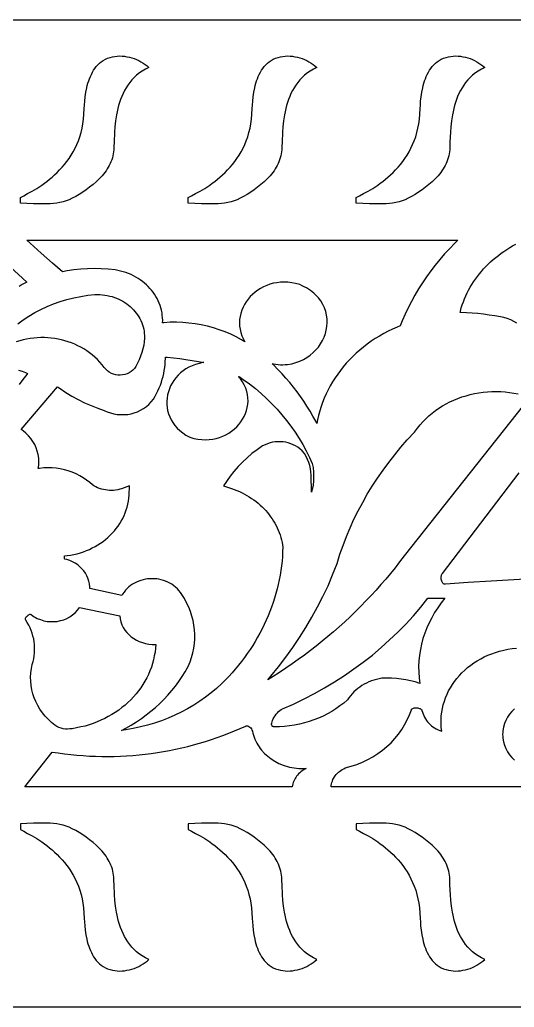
# Model space of a CAD drawing. Extents: x -250 to 250, y -50 to 50.
# Drawn here: x -193.7 to -143.6, y -50 to 50 of the extents above; entities that cross this region are included whole.
import ezdxf

# ---------------------------------------------------------------- set-up
doc = ezdxf.new("R2010")
doc.units = 0
doc.header["$MEASUREMENT"] = 0
doc.layers.add('BITMAP_LAYER', color=18, linetype='CONTINUOUS')
doc.layers.add('LAYER_1', color=18, linetype='CONTINUOUS')

msp = doc.modelspace()

# ---------------------------------------------------------------- linework, layer by layer
at = {"layer": 'BITMAP_LAYER'}
for points in [[(-193.61, 32), (-193.27, 32.18), (-192.87, 32.39), (-192.42, 32.63), (-191.94, 32.92), (-191.44, 33.25), (-191.18, 33.44), (-190.92, 33.63), (-190.66, 33.84), (-190.4, 34.06), (-190.14, 34.29), (-189.88, 34.53), (-189.63, 34.79), (-189.38, 35.06), (-189.14, 35.35), (-188.9, 35.64), (-188.68, 35.96), (-188.46, 36.29), (-188.26, 36.63), (-188.07, 36.99), (-187.9, 37.36), (-187.73, 37.75), (-187.59, 38.15), (-187.46, 38.57), (-187.36, 39.01), (-187.27, 39.47), (-187.21, 39.94), (-187.17, 40.43), (-187.14, 41), (-187.12, 41.36), (-187.08, 41.77), (-187.04, 42.2), (-186.97, 42.65), (-186.88, 43.11), (-186.83, 43.34), (-186.76, 43.58), (-186.69, 43.81), (-186.61, 44.03), (-186.52, 44.25), (-186.42, 44.47), (-186.31, 44.68), (-186.19, 44.89), (-186.06, 45.08), (-185.92, 45.27), (-185.76, 45.44), (-185.59, 45.6), (-185.41, 45.75), (-185.21, 45.89), (-185, 46), (-184.77, 46.11), (-184.52, 46.19), (-184.26, 46.25), (-184.03, 46.29), (-183.79, 46.32), (-183.54, 46.33), (-183.3, 46.32), (-183.05, 46.3), (-182.81, 46.26), (-182.56, 46.21), (-182.32, 46.15), (-182.08, 46.07), (-181.85, 45.98), (-181.62, 45.87), (-181.4, 45.75), (-181.18, 45.62), (-180.98, 45.48), (-180.78, 45.32), (-180.6, 45.15), (-180.94, 44.99), (-181.26, 44.8), (-181.55, 44.61), (-181.83, 44.39), (-182.08, 44.16), (-182.31, 43.91), (-182.53, 43.66), (-182.72, 43.39), (-182.9, 43.11), (-183.06, 42.83), (-183.21, 42.53), (-183.34, 42.24), (-183.46, 41.93), (-183.57, 41.62), (-183.66, 41.31), (-183.74, 41), (-183.81, 40.69), (-183.87, 40.38), (-183.97, 39.76), (-184.03, 39.17), (-184.07, 38.6), (-184.12, 37.6), (-184.13, 37.18), (-184.15, 36.83), (-184.17, 36.62), (-184.2, 36.41), (-184.24, 36.21), (-184.29, 36.01), (-184.36, 35.81), (-184.43, 35.62), (-184.51, 35.43), (-184.61, 35.25), (-184.71, 35.07), (-184.82, 34.89), (-184.93, 34.71), (-185.05, 34.54), (-185.32, 34.21), (-185.61, 33.89), (-185.92, 33.59), (-186.25, 33.3), (-186.59, 33.03), (-186.94, 32.78), (-187.29, 32.54), (-187.65, 32.32), (-188, 32.11), (-188.36, 31.92), (-188.66, 31.78), (-188.97, 31.67), (-189.28, 31.57), (-189.6, 31.5), (-189.93, 31.44), (-190.26, 31.4), (-190.59, 31.37), (-190.92, 31.36), (-191.6, 31.36), (-192.27, 31.37), (-192.95, 31.4), (-193.61, 31.41)], [(-176.6, 32), (-176.26, 32.18), (-175.86, 32.39), (-175.41, 32.63), (-174.93, 32.92), (-174.43, 33.25), (-174.17, 33.44), (-173.91, 33.63), (-173.65, 33.84), (-173.39, 34.06), (-173.13, 34.29), (-172.87, 34.53), (-172.62, 34.79), (-172.37, 35.06), (-172.13, 35.35), (-171.89, 35.64), (-171.67, 35.96), (-171.45, 36.29), (-171.25, 36.63), (-171.06, 36.99), (-170.89, 37.36), (-170.73, 37.75), (-170.58, 38.15), (-170.46, 38.57), (-170.35, 39.01), (-170.26, 39.47), (-170.2, 39.94), (-170.16, 40.43), (-170.13, 41), (-170.11, 41.36), (-170.07, 41.77), (-170.03, 42.2), (-169.96, 42.65), (-169.87, 43.11), (-169.82, 43.34), (-169.75, 43.58), (-169.68, 43.81), (-169.6, 44.03), (-169.51, 44.25), (-169.41, 44.47), (-169.3, 44.68), (-169.18, 44.89), (-169.05, 45.08), (-168.91, 45.27), (-168.75, 45.44), (-168.58, 45.6), (-168.4, 45.75), (-168.2, 45.89), (-167.99, 46), (-167.76, 46.11), (-167.51, 46.19), (-167.25, 46.25), (-167.02, 46.29), (-166.78, 46.32), (-166.53, 46.33), (-166.29, 46.32), (-166.04, 46.3), (-165.8, 46.26), (-165.55, 46.21), (-165.31, 46.15), (-165.07, 46.07), (-164.84, 45.98), (-164.61, 45.87), (-164.39, 45.75), (-164.17, 45.62), (-163.97, 45.48), (-163.78, 45.32), (-163.59, 45.15), (-163.93, 44.99), (-164.25, 44.8), (-164.54, 44.61), (-164.82, 44.39), (-165.07, 44.16), (-165.3, 43.91), (-165.52, 43.66), (-165.71, 43.39), (-165.89, 43.11), (-166.05, 42.83), (-166.2, 42.53), (-166.33, 42.24), (-166.45, 41.93), (-166.56, 41.62), (-166.65, 41.31), (-166.73, 41), (-166.8, 40.69), (-166.86, 40.38), (-166.96, 39.76), (-167.02, 39.17), (-167.06, 38.6), (-167.11, 37.6), (-167.12, 37.18), (-167.14, 36.83), (-167.16, 36.62), (-167.19, 36.41), (-167.23, 36.21), (-167.28, 36.01), (-167.35, 35.81), (-167.42, 35.62), (-167.5, 35.43), (-167.6, 35.25), (-167.7, 35.07), (-167.81, 34.89), (-167.92, 34.71), (-168.05, 34.54), (-168.31, 34.21), (-168.6, 33.89), (-168.91, 33.59), (-169.24, 33.3), (-169.58, 33.03), (-169.93, 32.78), (-170.28, 32.54), (-170.64, 32.32), (-171, 32.11), (-171.35, 31.92), (-171.65, 31.78), (-171.96, 31.67), (-172.27, 31.57), (-172.59, 31.5), (-172.92, 31.44), (-173.25, 31.4), (-173.58, 31.37), (-173.91, 31.36), (-174.59, 31.36), (-175.26, 31.37), (-175.94, 31.4), (-176.6, 31.41)], [(-159.59, 32), (-159.25, 32.18), (-158.85, 32.39), (-158.4, 32.63), (-157.92, 32.92), (-157.42, 33.25), (-157.16, 33.44), (-156.9, 33.63), (-156.64, 33.84), (-156.38, 34.06), (-156.12, 34.29), (-155.86, 34.53), (-155.61, 34.79), (-155.36, 35.06), (-155.12, 35.35), (-154.88, 35.64), (-154.66, 35.96), (-154.44, 36.29), (-154.24, 36.63), (-154.05, 36.99), (-153.88, 37.36), (-153.72, 37.75), (-153.57, 38.15), (-153.45, 38.57), (-153.34, 39.01), (-153.25, 39.47), (-153.19, 39.94), (-153.15, 40.43), (-153.12, 41), (-153.1, 41.36), (-153.07, 41.77), (-153.02, 42.2), (-152.95, 42.65), (-152.86, 43.11), (-152.81, 43.34), (-152.74, 43.58), (-152.67, 43.81), (-152.59, 44.03), (-152.5, 44.25), (-152.4, 44.47), (-152.29, 44.68), (-152.17, 44.89), (-152.04, 45.08), (-151.9, 45.27), (-151.74, 45.44), (-151.57, 45.6), (-151.39, 45.75), (-151.19, 45.89), (-150.98, 46), (-150.75, 46.11), (-150.5, 46.19), (-150.24, 46.25), (-150.01, 46.29), (-149.77, 46.32), (-149.52, 46.33), (-149.28, 46.32), (-149.03, 46.3), (-148.79, 46.26), (-148.54, 46.21), (-148.3, 46.15), (-148.06, 46.07), (-147.83, 45.98), (-147.6, 45.87), (-147.38, 45.75), (-147.16, 45.62), (-146.96, 45.48), (-146.77, 45.32), (-146.58, 45.15), (-146.92, 44.99), (-147.24, 44.8), (-147.53, 44.61), (-147.81, 44.39), (-148.06, 44.16), (-148.29, 43.91), (-148.51, 43.66), (-148.7, 43.39), (-148.88, 43.11), (-149.04, 42.83), (-149.19, 42.53), (-149.32, 42.24), (-149.44, 41.93), (-149.55, 41.62), (-149.64, 41.31), (-149.72, 41), (-149.79, 40.69), (-149.85, 40.38), (-149.95, 39.76), (-150.01, 39.17), (-150.05, 38.6), (-150.1, 37.6), (-150.11, 37.18), (-150.13, 36.83), (-150.15, 36.62), (-150.18, 36.41), (-150.22, 36.21), (-150.27, 36.01), (-150.34, 35.81), (-150.41, 35.62), (-150.49, 35.43), (-150.59, 35.25), (-150.69, 35.07), (-150.8, 34.89), (-150.91, 34.71), (-151.04, 34.54), (-151.3, 34.21), (-151.59, 33.89), (-151.9, 33.59), (-152.23, 33.3), (-152.57, 33.03), (-152.92, 32.78), (-153.27, 32.54), (-153.63, 32.32), (-153.99, 32.11), (-154.34, 31.92), (-154.64, 31.78), (-154.95, 31.67), (-155.26, 31.57), (-155.58, 31.5), (-155.91, 31.44), (-156.24, 31.4), (-156.57, 31.37), (-156.9, 31.36), (-157.58, 31.36), (-158.25, 31.37), (-158.93, 31.4), (-159.59, 31.41)], [(-193.61, -32), (-193.27, -32.18), (-192.87, -32.39), (-192.42, -32.63), (-191.94, -32.92), (-191.44, -33.25), (-191.18, -33.44), (-190.92, -33.63), (-190.66, -33.84), (-190.4, -34.06), (-190.14, -34.29), (-189.88, -34.53), (-189.63, -34.79), (-189.38, -35.06), (-189.14, -35.35), (-188.9, -35.64), (-188.68, -35.96), (-188.46, -36.29), (-188.26, -36.63), (-188.07, -36.99), (-187.9, -37.36), (-187.73, -37.75), (-187.59, -38.15), (-187.46, -38.57), (-187.36, -39.01), (-187.27, -39.47), (-187.21, -39.94), (-187.17, -40.43), (-187.14, -41), (-187.12, -41.36), (-187.08, -41.77), (-187.04, -42.2), (-186.97, -42.65), (-186.88, -43.11), (-186.83, -43.34), (-186.76, -43.58), (-186.69, -43.81), (-186.61, -44.03), (-186.52, -44.25), (-186.42, -44.47), (-186.31, -44.68), (-186.19, -44.89), (-186.06, -45.08), (-185.92, -45.27), (-185.76, -45.44), (-185.59, -45.6), (-185.41, -45.75), (-185.21, -45.89), (-185, -46), (-184.77, -46.11), (-184.52, -46.19), (-184.26, -46.25), (-184.03, -46.29), (-183.79, -46.32), (-183.54, -46.33), (-183.3, -46.32), (-183.05, -46.3), (-182.81, -46.26), (-182.56, -46.21), (-182.32, -46.15), (-182.08, -46.07), (-181.85, -45.98), (-181.62, -45.87), (-181.4, -45.75), (-181.18, -45.62), (-180.98, -45.48), (-180.78, -45.32), (-180.6, -45.15), (-180.94, -44.99), (-181.26, -44.8), (-181.55, -44.61), (-181.83, -44.39), (-182.08, -44.16), (-182.31, -43.91), (-182.53, -43.66), (-182.72, -43.39), (-182.9, -43.11), (-183.06, -42.83), (-183.21, -42.53), (-183.34, -42.24), (-183.46, -41.93), (-183.57, -41.62), (-183.66, -41.31), (-183.74, -41), (-183.81, -40.69), (-183.87, -40.38), (-183.97, -39.76), (-184.03, -39.17), (-184.07, -38.6), (-184.12, -37.6), (-184.13, -37.18), (-184.15, -36.83), (-184.17, -36.62), (-184.2, -36.41), (-184.24, -36.21), (-184.29, -36.01), (-184.36, -35.81), (-184.43, -35.62), (-184.51, -35.43), (-184.61, -35.25), (-184.71, -35.07), (-184.82, -34.89), (-184.93, -34.71), (-185.05, -34.54), (-185.32, -34.21), (-185.61, -33.89), (-185.92, -33.59), (-186.25, -33.3), (-186.59, -33.03), (-186.94, -32.78), (-187.29, -32.54), (-187.65, -32.32), (-188, -32.11), (-188.36, -31.92), (-188.66, -31.78), (-188.97, -31.67), (-189.28, -31.57), (-189.6, -31.5), (-189.93, -31.44), (-190.26, -31.4), (-190.59, -31.37), (-190.92, -31.36), (-191.6, -31.36), (-192.27, -31.37), (-192.95, -31.4), (-193.61, -31.41)], [(-176.6, -32), (-176.26, -32.18), (-175.86, -32.39), (-175.41, -32.63), (-174.93, -32.92), (-174.43, -33.25), (-174.17, -33.44), (-173.91, -33.63), (-173.65, -33.84), (-173.39, -34.06), (-173.13, -34.29), (-172.87, -34.53), (-172.62, -34.79), (-172.37, -35.06), (-172.13, -35.35), (-171.89, -35.64), (-171.67, -35.96), (-171.45, -36.29), (-171.25, -36.63), (-171.06, -36.99), (-170.89, -37.36), (-170.73, -37.75), (-170.58, -38.15), (-170.46, -38.57), (-170.35, -39.01), (-170.26, -39.47), (-170.2, -39.94), (-170.16, -40.43), (-170.13, -41), (-170.11, -41.36), (-170.07, -41.77), (-170.03, -42.2), (-169.96, -42.65), (-169.87, -43.11), (-169.82, -43.34), (-169.75, -43.58), (-169.68, -43.81), (-169.6, -44.03), (-169.51, -44.25), (-169.41, -44.47), (-169.3, -44.68), (-169.18, -44.89), (-169.05, -45.08), (-168.91, -45.27), (-168.75, -45.44), (-168.58, -45.6), (-168.4, -45.75), (-168.2, -45.89), (-167.99, -46), (-167.76, -46.11), (-167.51, -46.19), (-167.25, -46.25), (-167.02, -46.29), (-166.78, -46.32), (-166.53, -46.33), (-166.29, -46.32), (-166.04, -46.3), (-165.8, -46.26), (-165.55, -46.21), (-165.31, -46.15), (-165.07, -46.07), (-164.84, -45.98), (-164.61, -45.87), (-164.39, -45.75), (-164.17, -45.62), (-163.97, -45.48), (-163.78, -45.32), (-163.59, -45.15), (-163.93, -44.99), (-164.25, -44.8), (-164.54, -44.61), (-164.82, -44.39), (-165.07, -44.16), (-165.3, -43.91), (-165.52, -43.66), (-165.71, -43.39), (-165.89, -43.11), (-166.05, -42.83), (-166.2, -42.53), (-166.33, -42.24), (-166.45, -41.93), (-166.56, -41.62), (-166.65, -41.31), (-166.73, -41), (-166.8, -40.69), (-166.86, -40.38), (-166.96, -39.76), (-167.02, -39.17), (-167.06, -38.6), (-167.11, -37.6), (-167.12, -37.18), (-167.14, -36.83), (-167.16, -36.62), (-167.19, -36.41), (-167.23, -36.21), (-167.28, -36.01), (-167.35, -35.81), (-167.42, -35.62), (-167.5, -35.43), (-167.6, -35.25), (-167.7, -35.07), (-167.81, -34.89), (-167.92, -34.71), (-168.05, -34.54), (-168.31, -34.21), (-168.6, -33.89), (-168.91, -33.59), (-169.24, -33.3), (-169.58, -33.03), (-169.93, -32.78), (-170.28, -32.54), (-170.64, -32.32), (-171, -32.11), (-171.35, -31.92), (-171.65, -31.78), (-171.96, -31.67), (-172.27, -31.57), (-172.59, -31.5), (-172.92, -31.44), (-173.25, -31.4), (-173.58, -31.37), (-173.91, -31.36), (-174.59, -31.36), (-175.26, -31.37), (-175.94, -31.4), (-176.6, -31.41)], [(-159.59, -32), (-159.25, -32.18), (-158.85, -32.39), (-158.4, -32.63), (-157.92, -32.92), (-157.42, -33.25), (-157.16, -33.44), (-156.9, -33.63), (-156.64, -33.84), (-156.38, -34.06), (-156.12, -34.29), (-155.86, -34.53), (-155.61, -34.79), (-155.36, -35.06), (-155.12, -35.35), (-154.88, -35.64), (-154.66, -35.96), (-154.44, -36.29), (-154.24, -36.63), (-154.05, -36.99), (-153.88, -37.36), (-153.72, -37.75), (-153.57, -38.15), (-153.45, -38.57), (-153.34, -39.01), (-153.25, -39.47), (-153.19, -39.94), (-153.15, -40.43), (-153.12, -41), (-153.1, -41.36), (-153.07, -41.77), (-153.02, -42.2), (-152.95, -42.65), (-152.86, -43.11), (-152.81, -43.34), (-152.74, -43.58), (-152.67, -43.81), (-152.59, -44.03), (-152.5, -44.25), (-152.4, -44.47), (-152.29, -44.68), (-152.17, -44.89), (-152.04, -45.08), (-151.9, -45.27), (-151.74, -45.44), (-151.57, -45.6), (-151.39, -45.75), (-151.19, -45.89), (-150.98, -46), (-150.75, -46.11), (-150.5, -46.19), (-150.24, -46.25), (-150.01, -46.29), (-149.77, -46.32), (-149.52, -46.33), (-149.28, -46.32), (-149.03, -46.3), (-148.79, -46.26), (-148.54, -46.21), (-148.3, -46.15), (-148.06, -46.07), (-147.83, -45.98), (-147.6, -45.87), (-147.38, -45.75), (-147.16, -45.62), (-146.96, -45.48), (-146.77, -45.32), (-146.58, -45.15), (-146.92, -44.99), (-147.24, -44.8), (-147.53, -44.61), (-147.81, -44.39), (-148.06, -44.16), (-148.29, -43.91), (-148.51, -43.66), (-148.7, -43.39), (-148.88, -43.11), (-149.04, -42.83), (-149.19, -42.53), (-149.32, -42.24), (-149.44, -41.93), (-149.55, -41.62), (-149.64, -41.31), (-149.72, -41), (-149.79, -40.69), (-149.85, -40.38), (-149.95, -39.76), (-150.01, -39.17), (-150.05, -38.6), (-150.1, -37.6), (-150.11, -37.18), (-150.13, -36.83), (-150.15, -36.62), (-150.18, -36.41), (-150.22, -36.21), (-150.27, -36.01), (-150.34, -35.81), (-150.41, -35.62), (-150.49, -35.43), (-150.59, -35.25), (-150.69, -35.07), (-150.8, -34.89), (-150.91, -34.71), (-151.04, -34.54), (-151.3, -34.21), (-151.59, -33.89), (-151.9, -33.59), (-152.23, -33.3), (-152.57, -33.03), (-152.92, -32.78), (-153.27, -32.54), (-153.63, -32.32), (-153.99, -32.11), (-154.34, -31.92), (-154.64, -31.78), (-154.95, -31.67), (-155.26, -31.57), (-155.58, -31.5), (-155.91, -31.44), (-156.24, -31.4), (-156.57, -31.37), (-156.9, -31.36), (-157.58, -31.36), (-158.25, -31.37), (-158.93, -31.4), (-159.59, -31.41)]]:
    msp.add_lwpolyline(points, close=True, dxfattribs=at)
at = {"layer": 'LAYER_1'}
for points in [[(250, -50), (-250, -50), (-250, 50), (250, 50)], [(-149.6, 27.38), (-150.13, 26.84), (-150.64, 26.29), (-151.12, 25.73), (-151.59, 25.16), (-152.05, 24.57), (-152.48, 23.97), (-152.89, 23.37), (-153.29, 22.75), (-153.66, 22.12), (-154.01, 21.48), (-154.34, 20.83), (-154.65, 20.17), (-154.95, 19.5), (-155.15, 19), (-155.45, 18.87), (-155.91, 18.67), (-156.37, 18.45), (-156.81, 18.22), (-157.25, 17.97), (-157.67, 17.71), (-158.08, 17.44), (-158.48, 17.15), (-158.86, 16.86), (-159.23, 16.55), (-159.6, 16.23), (-159.94, 15.91), (-160.28, 15.57), (-160.6, 15.22), (-160.9, 14.86), (-161.2, 14.49), (-161.47, 14.12), (-161.74, 13.73), (-161.99, 13.34), (-162.22, 12.93), (-162.44, 12.52), (-162.64, 12.11), (-162.83, 11.68), (-163, 11.25), (-163.15, 10.82), (-163.28, 10.38), (-163.4, 9.93), (-163.5, 9.48), (-163.57, 9.11), (-163.69, 9.35), (-163.98, 9.86), (-164.27, 10.37), (-164.58, 10.87), (-164.9, 11.36), (-165.24, 11.84), (-165.59, 12.32), (-165.95, 12.79), (-166.33, 13.25), (-166.71, 13.7), (-167.11, 14.15), (-167.53, 14.59), (-167.95, 15.01), (-168.11, 15.16), (-167.98, 15.14), (-167.73, 15.11), (-167.49, 15.09), (-167.25, 15.07), (-167.02, 15.07), (-166.79, 15.08), (-166.56, 15.1), (-166.12, 15.17), (-165.7, 15.28), (-165.3, 15.42), (-164.93, 15.59), (-164.58, 15.8), (-164.25, 16.03), (-163.94, 16.29), (-163.67, 16.56), (-163.42, 16.86), (-163.2, 17.18), (-163.01, 17.51), (-162.85, 17.86), (-162.72, 18.22), (-162.63, 18.58), (-162.57, 18.95), (-162.54, 19.33), (-162.55, 19.71), (-162.6, 20.08), (-162.68, 20.46), (-162.81, 20.82), (-162.98, 21.18), (-163.18, 21.52), (-163.43, 21.85), (-163.57, 22.01), (-163.72, 22.16), (-163.88, 22.31), (-164.06, 22.45), (-164.24, 22.59), (-164.43, 22.72), (-164.63, 22.84), (-164.85, 22.96), (-165.07, 23.07), (-165.32, 23.18), (-165.73, 23.29), (-166.12, 23.37), (-166.51, 23.41), (-166.89, 23.43), (-167.27, 23.42), (-167.63, 23.37), (-167.98, 23.31), (-168.33, 23.21), (-168.66, 23.09), (-168.98, 22.95), (-169.28, 22.79), (-169.57, 22.61), (-169.84, 22.41), (-170.09, 22.19), (-170.33, 21.96), (-170.54, 21.71), (-170.73, 21.45), (-170.91, 21.17), (-171.06, 20.88), (-171.18, 20.58), (-171.28, 20.27), (-171.36, 19.96), (-171.4, 19.64), (-171.42, 19.31), (-171.4, 18.98), (-171.36, 18.65), (-171.28, 18.32), (-171.17, 17.99), (-171.02, 17.66), (-170.86, 17.37), (-171.2, 17.58), (-171.74, 17.88), (-172.3, 18.15), (-172.88, 18.4), (-173.46, 18.61), (-174.06, 18.81), (-174.66, 18.97), (-175.28, 19.11), (-175.9, 19.21), (-176.53, 19.29), (-177.16, 19.35), (-177.79, 19.37), (-178.43, 19.36), (-179.07, 19.32), (-179.2, 19.31), (-179.19, 19.57), (-179.2, 19.82), (-179.23, 20.08), (-179.26, 20.33), (-179.31, 20.58), (-179.38, 20.83), (-179.46, 21.07), (-179.54, 21.3), (-179.65, 21.54), (-179.76, 21.76), (-179.88, 21.98), (-180.02, 22.2), (-180.16, 22.41), (-180.32, 22.61), (-180.49, 22.8), (-180.66, 22.99), (-180.85, 23.17), (-181.05, 23.34), (-181.25, 23.51), (-181.46, 23.66), (-181.69, 23.81), (-181.92, 23.94), (-182.15, 24.07), (-182.4, 24.19), (-182.65, 24.3), (-182.91, 24.39), (-183.18, 24.48), (-183.45, 24.55), (-183.73, 24.62), (-184.02, 24.67), (-184.72, 24.75), (-185.41, 24.79), (-186.11, 24.81), (-186.8, 24.79), (-187.5, 24.75), (-188.19, 24.67), (-188.88, 24.57), (-189.35, 24.47), (-190.35, 25.34), (-191.49, 26.36), (-192.62, 27.38), (-192.95, 27.68), (-149.29, 27.68)], [(-178.75, 15.82), (-178.11, 15.76), (-177.47, 15.68), (-176.84, 15.6), (-176.21, 15.5), (-175.58, 15.39), (-175.04, 15.29), (-175.12, 15.28), (-175.5, 15.2), (-175.87, 15.1), (-176.21, 14.97), (-176.54, 14.82), (-176.85, 14.64), (-177.13, 14.44), (-177.4, 14.23), (-177.64, 14), (-177.87, 13.75), (-178.06, 13.48), (-178.24, 13.21), (-178.39, 12.92), (-178.52, 12.62), (-178.62, 12.32), (-178.7, 12.01), (-178.75, 11.69), (-178.78, 11.38), (-178.77, 11.05), (-178.74, 10.73), (-178.69, 10.42), (-178.6, 10.1), (-178.48, 9.79), (-178.34, 9.49), (-178.16, 9.2), (-177.96, 8.92), (-177.72, 8.65), (-177.46, 8.4), (-177.16, 8.16), (-176.84, 7.94), (-176.46, 7.73), (-176.03, 7.61), (-175.63, 7.53), (-175.24, 7.48), (-174.86, 7.46), (-174.48, 7.48), (-174.12, 7.52), (-173.77, 7.6), (-173.43, 7.7), (-173.1, 7.82), (-172.79, 7.97), (-172.49, 8.14), (-172.21, 8.33), (-171.95, 8.54), (-171.7, 8.77), (-171.48, 9.01), (-171.28, 9.27), (-171.1, 9.54), (-170.94, 9.83), (-170.81, 10.12), (-170.7, 10.43), (-170.63, 10.74), (-170.57, 11.06), (-170.55, 11.39), (-170.56, 11.72), (-170.61, 12.04), (-170.68, 12.37), (-170.79, 12.7), (-170.93, 13.02), (-171.11, 13.33), (-171.33, 13.63), (-171.5, 13.83), (-171.45, 13.86), (-171.04, 13.58), (-170.41, 13.12), (-169.81, 12.65), (-169.23, 12.15), (-168.67, 11.64), (-168.13, 11.11), (-167.61, 10.56), (-167.12, 10), (-166.65, 9.43), (-166.2, 8.84), (-165.78, 8.23), (-165.38, 7.61), (-165, 6.98), (-164.65, 6.34), (-164.33, 5.68), (-164.05, 5.05), (-163.97, 4.65), (-163.93, 4.2), (-163.91, 3.76), (-163.93, 3.32), (-163.97, 2.87), (-164.05, 2.44), (-164.12, 2.17), (-164.16, 3.89), (-164.18, 4.21), (-164.22, 4.53), (-164.3, 4.85), (-164.4, 5.17), (-164.52, 5.47), (-164.67, 5.77), (-164.84, 6.06), (-165.06, 6.36), (-165.29, 6.55), (-165.51, 6.71), (-165.74, 6.85), (-165.97, 6.97), (-166.22, 7.07), (-166.47, 7.15), (-166.73, 7.21), (-167, 7.25), (-167.26, 7.27), (-167.53, 7.27), (-167.79, 7.25), (-168.06, 7.21), (-168.32, 7.15), (-168.58, 7.07), (-168.83, 6.96), (-169.09, 6.84), (-169.64, 6.46), (-170.16, 6.06), (-170.65, 5.65), (-171.12, 5.21), (-171.56, 4.75), (-171.98, 4.27), (-172.37, 3.78), (-173.05, 2.81), (-172.22, 2.54), (-171.95, 2.44), (-171.68, 2.34), (-171.42, 2.22), (-171.16, 2.1), (-170.91, 1.97), (-170.66, 1.83), (-170.42, 1.69), (-170.19, 1.53), (-169.96, 1.38), (-169.74, 1.21), (-169.53, 1.04), (-169.33, 0.86), (-169.13, 0.68), (-168.94, 0.49), (-168.76, 0.29), (-168.58, 0.09), (-168.42, -0.12), (-168.26, -0.33), (-168.11, -0.54), (-167.97, -0.76), (-167.84, -0.99), (-167.71, -1.22), (-167.6, -1.45), (-167.49, -1.69), (-167.4, -1.93), (-167.31, -2.17), (-167.23, -2.42), (-167.17, -2.67), (-167.11, -2.93), (-167.06, -3.18), (-167.03, -3.41), (-167.05, -3.86), (-167.07, -4.34), (-167.11, -4.82), (-167.17, -5.29), (-167.23, -5.77), (-167.31, -6.24), (-167.4, -6.71), (-167.5, -7.18), (-167.61, -7.64), (-167.73, -8.1), (-167.87, -8.56), (-168.01, -9.02), (-168.17, -9.47), (-168.34, -9.92), (-168.52, -10.36), (-168.71, -10.81), (-168.91, -11.24), (-169.12, -11.68), (-169.35, -12.11), (-169.58, -12.53), (-169.83, -12.95), (-170.08, -13.37), (-170.35, -13.78), (-170.63, -14.19), (-170.92, -14.59), (-171.21, -14.98), (-171.52, -15.37), (-171.84, -15.76), (-172.17, -16.14), (-172.51, -16.51), (-172.86, -16.88), (-173.22, -17.23), (-173.74, -17.71), (-174.29, -18.17), (-174.86, -18.61), (-175.44, -19.02), (-176.05, -19.41), (-176.67, -19.78), (-177.31, -20.12), (-177.97, -20.43), (-178.64, -20.72), (-179.32, -20.99), (-180.02, -21.23), (-180.73, -21.44), (-181.45, -21.62), (-182.18, -21.78), (-182.92, -21.91), (-183.36, -21.96), (-182.92, -21.73), (-182.38, -21.43), (-181.86, -21.1), (-181.35, -20.76), (-180.86, -20.4), (-180.39, -20.03), (-179.93, -19.64), (-179.49, -19.24), (-179.07, -18.82), (-178.66, -18.39), (-178.27, -17.94), (-177.9, -17.48), (-177.55, -17), (-177.22, -16.52), (-176.91, -16.02), (-176.61, -15.5), (-176.42, -15.03), (-176.26, -14.58), (-176.14, -14.11), (-176.05, -13.65), (-175.98, -13.18), (-175.95, -12.71), (-175.95, -12.24), (-175.98, -11.77), (-176.04, -11.3), (-176.12, -10.84), (-176.24, -10.38), (-176.39, -9.93), (-176.56, -9.48), (-176.77, -9.05), (-177, -8.62), (-177.26, -8.21), (-177.39, -8.01), (-177.55, -7.81), (-177.71, -7.63), (-177.89, -7.46), (-178.07, -7.31), (-178.27, -7.17), (-178.47, -7.05), (-178.68, -6.94), (-178.9, -6.85), (-179.12, -6.77), (-179.34, -6.71), (-179.57, -6.66), (-179.8, -6.63), (-180.03, -6.6), (-180.26, -6.6), (-180.49, -6.6), (-180.73, -6.63), (-180.95, -6.66), (-181.18, -6.71), (-181.4, -6.77), (-181.62, -6.85), (-181.84, -6.94), (-182.05, -7.04), (-182.25, -7.16), (-182.44, -7.29), (-182.62, -7.44), (-182.8, -7.6), (-182.96, -7.77), (-183.11, -7.96), (-183.25, -8.16), (-183.32, -8.29), (-186.58, -7.6), (-186.58, -7.41), (-186.61, -7.12), (-186.67, -6.84), (-186.76, -6.56), (-186.87, -6.3), (-187.01, -6.05), (-187.18, -5.82), (-187.37, -5.59), (-187.58, -5.39), (-187.8, -5.21), (-188.05, -5.04), (-188.32, -4.9), (-188.6, -4.77), (-188.9, -4.67), (-189.12, -4.62), (-189.12, -4.62), (-189.13, -4.59), (-189.15, -4.54), (-189.15, -4.49), (-189.15, -4.43), (-189.15, -4.37), (-189.14, -4.32), (-189.13, -4.29), (-188.86, -4.26), (-188.52, -4.21), (-188.18, -4.14), (-187.86, -4.07), (-187.53, -3.98), (-187.22, -3.87), (-186.91, -3.76), (-186.61, -3.63), (-186.32, -3.49), (-186.03, -3.34), (-185.76, -3.18), (-185.49, -3), (-185.23, -2.82), (-184.98, -2.63), (-184.74, -2.42), (-184.52, -2.21), (-184.3, -1.99), (-184.09, -1.76), (-183.9, -1.52), (-183.71, -1.28), (-183.54, -1.02), (-183.39, -0.76), (-183.24, -0.49), (-183.11, -0.21), (-182.99, 0.07), (-182.88, 0.36), (-182.8, 0.65), (-182.72, 0.95), (-182.66, 1.25), (-182.62, 1.56), (-182.59, 1.87), (-182.56, 2.8), (-183.35, 2.51), (-183.55, 2.45), (-183.75, 2.4), (-183.96, 2.37), (-184.17, 2.34), (-184.38, 2.34), (-184.58, 2.34), (-184.79, 2.35), (-185, 2.38), (-185.2, 2.42), (-185.4, 2.47), (-185.6, 2.53), (-185.79, 2.61), (-185.98, 2.69), (-186.16, 2.79), (-186.31, 2.89), (-186.58, 3.13), (-186.9, 3.39), (-187.25, 3.62), (-187.6, 3.83), (-187.97, 4.02), (-188.35, 4.18), (-188.75, 4.32), (-189.15, 4.43), (-189.56, 4.52), (-189.97, 4.58), (-190.39, 4.62), (-190.81, 4.63), (-191.24, 4.61), (-191.66, 4.57), (-191.8, 4.55), (-191.75, 4.91), (-191.73, 5.27), (-191.75, 5.62), (-191.8, 5.97), (-191.89, 6.32), (-192, 6.65), (-192.15, 6.98), (-192.33, 7.29), (-192.54, 7.58), (-192.78, 7.86), (-193.04, 8.13), (-193.33, 8.37), (-193.54, 8.51), (-189.83, 12.83), (-189.58, 12.65), (-188.99, 12.25), (-188.38, 11.88), (-187.75, 11.53), (-187.11, 11.22), (-186.45, 10.92), (-185.77, 10.66), (-185.11, 10.43), (-184.82, 10.3), (-184.48, 10.18), (-184.13, 10.09), (-183.79, 10.03), (-183.44, 10.01), (-183.09, 10.01), (-182.74, 10.04), (-182.4, 10.1), (-182.07, 10.19), (-181.74, 10.31), (-181.43, 10.45), (-181.13, 10.63), (-180.85, 10.83), (-180.59, 11.05), (-180.35, 11.3), (-180.13, 11.59), (-179.96, 11.87), (-179.81, 12.15), (-179.67, 12.43), (-179.55, 12.71), (-179.43, 13), (-179.33, 13.29), (-179.23, 13.59), (-179.15, 13.88), (-179.09, 14.18), (-179.03, 14.48), (-178.98, 14.79), (-178.95, 15.09), (-178.93, 15.4), (-178.92, 15.71), (-178.92, 15.84)], [(-150.99, -9.06), (-151.34, -9.54), (-151.66, -10.04), (-151.95, -10.55), (-152.22, -11.07), (-152.45, -11.59), (-152.66, -12.13), (-152.84, -12.67), (-152.98, -13.23), (-153.1, -13.78), (-153.19, -14.35), (-153.24, -14.91), (-153.27, -15.48), (-153.26, -16.06), (-153.23, -16.63), (-153.16, -17.2), (-153.62, -17.06), (-154.09, -16.94), (-154.57, -16.84), (-155.05, -16.77), (-155.53, -16.71), (-156.02, -16.68), (-156.51, -16.68), (-157, -16.69), (-157.27, -16.74), (-157.54, -16.8), (-157.8, -16.87), (-158.06, -16.96), (-158.31, -17.06), (-158.55, -17.17), (-158.79, -17.29), (-159.02, -17.42), (-159.23, -17.57), (-159.44, -17.72), (-159.64, -17.89), (-159.83, -18.07), (-160.01, -18.25), (-160.18, -18.45), (-160.33, -18.65), (-160.47, -18.87), (-160.85, -19.19), (-161.24, -19.49), (-161.65, -19.78), (-162.07, -20.04), (-162.5, -20.29), (-162.95, -20.51), (-163.4, -20.72), (-163.87, -20.9), (-164.35, -21.07), (-164.84, -21.21), (-165.33, -21.33), (-165.83, -21.43), (-166.34, -21.51), (-166.85, -21.56), (-167.37, -21.59), (-167.89, -21.6), (-167.96, -21.59), (-168.01, -21.58), (-168.06, -21.56), (-168.09, -21.53), (-168.12, -21.49), (-168.14, -21.45), (-168.16, -21.41), (-168.16, -21.35), (-168.15, -21.23), (-168.12, -21.1), (-168.07, -20.95), (-168, -20.8), (-167.91, -20.64), (-167.81, -20.49), (-167.69, -20.33), (-167.57, -20.19), (-167.45, -20.06), (-167.32, -19.95), (-167.19, -19.86), (-167.06, -19.79), (-165.96, -19.3), (-164.88, -18.78), (-163.83, -18.23), (-162.79, -17.65), (-161.78, -17.04), (-160.79, -16.41), (-159.82, -15.74), (-158.88, -15.05), (-157.96, -14.33), (-157.07, -13.58), (-156.21, -12.81), (-155.38, -12.02), (-154.57, -11.2), (-153.79, -10.35), (-153.05, -9.48), (-152.33, -8.59), (-150.62, -8.59)], [(-183.53, -10.35), (-183.49, -10.67), (-183.42, -10.97), (-183.32, -11.26), (-183.19, -11.54), (-183.03, -11.8), (-182.84, -12.04), (-182.63, -12.27), (-182.39, -12.48), (-182.13, -12.66), (-181.86, -12.83), (-181.56, -12.97), (-181.25, -13.08), (-180.93, -13.17), (-180.59, -13.22), (-180.25, -13.25), (-179.9, -13.25), (-179.92, -13.65), (-179.97, -14.04), (-180.04, -14.43), (-180.12, -14.81), (-180.22, -15.19), (-180.34, -15.56), (-180.48, -15.93), (-180.63, -16.29), (-180.8, -16.64), (-180.99, -16.98), (-181.19, -17.32), (-181.41, -17.65), (-181.64, -17.96), (-181.89, -18.27), (-182.15, -18.57), (-182.42, -18.86), (-182.71, -19.14), (-183.01, -19.41), (-183.32, -19.66), (-183.65, -19.91), (-183.99, -20.14), (-184.34, -20.36), (-184.7, -20.57), (-185.06, -20.76), (-185.45, -20.94), (-185.83, -21.11), (-186.23, -21.26), (-186.64, -21.39), (-187.06, -21.52), (-187.48, -21.62), (-187.92, -21.71), (-188.36, -21.79), (-188.59, -21.82), (-188.82, -21.84), (-189.05, -21.83), (-189.27, -21.8), (-189.49, -21.74), (-189.71, -21.67), (-189.91, -21.57), (-190.1, -21.45), (-190.46, -21.16), (-190.79, -20.84), (-191.1, -20.51), (-191.38, -20.17), (-191.63, -19.81), (-191.85, -19.43), (-192.04, -19.05), (-192.21, -18.65), (-192.34, -18.25), (-192.45, -17.84), (-192.52, -17.42), (-192.56, -16.99), (-192.57, -16.57), (-192.55, -16.14), (-192.49, -15.71), (-192.4, -15.28), (-192.32, -15), (-192.25, -14.71), (-192.2, -14.42), (-192.17, -14.13), (-192.16, -13.84), (-192.16, -13.55), (-192.18, -13.26), (-192.21, -12.98), (-192.26, -12.69), (-192.33, -12.41), (-192.41, -12.13), (-192.51, -11.85), (-192.63, -11.58), (-192.76, -11.31), (-192.91, -11.05), (-193.07, -10.8), (-193.09, -10.75), (-193.1, -10.7), (-193.09, -10.65), (-193.08, -10.6), (-193.05, -10.54), (-193.01, -10.48), (-192.92, -10.38), (-192.82, -10.29), (-192.76, -10.26), (-192.7, -10.23), (-192.65, -10.21), (-192.6, -10.21), (-192.55, -10.22), (-192.5, -10.24), (-192.36, -10.35), (-192.21, -10.45), (-192.06, -10.54), (-191.9, -10.62), (-191.58, -10.75), (-191.24, -10.86), (-190.9, -10.92), (-190.56, -10.95), (-190.21, -10.95), (-189.87, -10.92), (-189.53, -10.85), (-189.21, -10.76), (-188.89, -10.63), (-188.6, -10.46), (-188.32, -10.27), (-188.06, -10.05), (-187.83, -9.8), (-187.72, -9.66), (-187.63, -9.52)], [(-170.63, -21.5), (-170.58, -21.51), (-170.48, -21.56), (-170.37, -21.63), (-170.28, -21.72), (-170.21, -21.82), (-170.15, -21.93), (-170.11, -22.03), (-170.07, -22.24), (-170, -22.45), (-169.93, -22.66), (-169.85, -22.86), (-169.76, -23.06), (-169.66, -23.25), (-169.55, -23.44), (-169.43, -23.62), (-169.31, -23.79), (-169.17, -23.96), (-168.88, -24.29), (-168.55, -24.58), (-168.2, -24.85), (-167.82, -25.09), (-167.42, -25.3), (-167, -25.48), (-166.78, -25.55), (-166.56, -25.62), (-166.34, -25.68), (-166.11, -25.73), (-165.87, -25.77), (-165.64, -25.8), (-165.4, -25.82), (-165.16, -25.83), (-164.91, -25.83), (-164.67, -25.82), (-164.81, -25.9), (-164.95, -25.98), (-165.08, -26.07), (-165.2, -26.16), (-165.32, -26.27), (-165.43, -26.37), (-165.53, -26.49), (-165.63, -26.6), (-165.71, -26.73), (-165.79, -26.85), (-165.86, -26.98), (-165.92, -27.12), (-165.97, -27.25), (-166.01, -27.39), (-166.05, -27.54), (-166.07, -27.68), (-193.17, -27.68), (-190.4, -24.16), (-189.77, -24.25), (-189.14, -24.34), (-188.51, -24.41), (-187.88, -24.47), (-187.25, -24.52), (-186.62, -24.56), (-185.99, -24.59), (-185.36, -24.6), (-184.73, -24.6), (-184.1, -24.6), (-183.47, -24.58), (-182.85, -24.54), (-182.22, -24.5), (-181.59, -24.45), (-180.97, -24.38), (-180.35, -24.3), (-179.73, -24.21), (-179.11, -24.11), (-178.49, -24), (-177.88, -23.88), (-177.27, -23.74), (-176.66, -23.59), (-176.06, -23.44), (-175.45, -23.27), (-174.86, -23.09), (-174.26, -22.9), (-173.67, -22.7), (-173.09, -22.48), (-172.51, -22.26), (-171.93, -22.02), (-171.36, -21.78), (-170.79, -21.52), (-170.74, -21.5), (-170.69, -21.49)]]:
    msp.add_lwpolyline(points, close=True, dxfattribs=at)
for points in [[(-197.18, 27.26), (-192.96, 23.44), (-193.09, 23.37), (-193.41, 23.18), (-193.72, 22.98)], [(-143.33, 19.27), (-143.63, 19.45), (-143.95, 19.6), (-144.29, 19.74), (-144.64, 19.84), (-144.99, 19.91), (-145.56, 20.01), (-146.13, 20.1), (-146.7, 20.18), (-147.28, 20.24), (-147.86, 20.29), (-148.43, 20.33), (-149.01, 20.35), (-149.08, 20.36), (-149.04, 20.5), (-148.95, 20.82), (-148.85, 21.13), (-148.74, 21.43), (-148.62, 21.74), (-148.49, 22.04), (-148.35, 22.33), (-148.21, 22.62), (-148.05, 22.91), (-147.88, 23.19), (-147.7, 23.47), (-147.52, 23.74), (-147.32, 24), (-147.12, 24.26), (-146.91, 24.52), (-146.69, 24.77), (-146.46, 25.01), (-146.22, 25.25), (-145.98, 25.48), (-145.72, 25.71), (-145.46, 25.93), (-145.2, 26.14), (-144.92, 26.35), (-144.64, 26.54), (-144.35, 26.73), (-144.05, 26.92), (-143.75, 27.09), (-143.44, 27.26)], [(-193.87, 19.2), (-193.31, 19.61), (-192.74, 19.99), (-192.14, 20.34), (-191.52, 20.66), (-190.89, 20.96), (-190.24, 21.22), (-189.57, 21.46), (-188.89, 21.67), (-188.2, 21.84), (-187.5, 21.99), (-186.79, 22.1), (-186.06, 22.18), (-185.8, 22.18), (-185.55, 22.18), (-185.29, 22.15), (-185.04, 22.12), (-184.8, 22.08), (-184.56, 22.02), (-184.32, 21.96), (-184.09, 21.88), (-183.87, 21.8), (-183.65, 21.7), (-183.44, 21.6), (-183.23, 21.49), (-183.03, 21.36), (-182.84, 21.23), (-182.66, 21.1), (-182.48, 20.95), (-182.31, 20.79), (-182.16, 20.63), (-182.01, 20.46), (-181.87, 20.29), (-181.74, 20.11), (-181.61, 19.92), (-181.5, 19.73), (-181.41, 19.53), (-181.32, 19.32), (-181.24, 19.11), (-181.18, 18.9), (-181.12, 18.68), (-181.08, 18.46), (-181.06, 18.24), (-181.04, 18.01), (-181.04, 17.77), (-181.07, 17.4), (-181.12, 17.03), (-181.2, 16.66), (-181.3, 16.29), (-181.43, 15.93), (-181.57, 15.57), (-181.74, 15.23), (-181.92, 14.89), (-182.06, 14.69), (-182.22, 14.52), (-182.4, 14.37), (-182.59, 14.24), (-182.8, 14.15), (-183.02, 14.07), (-183.25, 14.03), (-183.49, 14.01), (-183.72, 14.01), (-183.95, 14.05), (-184.18, 14.11), (-184.39, 14.19), (-184.6, 14.3), (-184.79, 14.44), (-184.96, 14.6), (-185.11, 14.8), (-185.33, 15.07), (-185.56, 15.34), (-185.8, 15.59), (-186.05, 15.83), (-186.32, 16.06), (-186.59, 16.27), (-186.88, 16.47), (-187.17, 16.66), (-187.47, 16.83), (-187.78, 16.99), (-188.1, 17.14), (-188.42, 17.27), (-188.76, 17.39), (-189.09, 17.49), (-189.43, 17.58), (-189.78, 17.66), (-190.12, 17.72), (-190.48, 17.76), (-190.83, 17.8), (-191.18, 17.81), (-191.54, 17.82), (-191.9, 17.8), (-192.25, 17.77), (-192.61, 17.73), (-192.97, 17.67), (-193.32, 17.6), (-193.67, 17.5), (-194.02, 17.4)], [(-193.79, 14.53), (-193.44, 14.41), (-193.09, 14.27), (-192.87, 14.17), (-192.94, 14.08), (-193.35, 13.58), (-193.73, 13.06)], [(-142.01, 11.79), (-154.75, -4.29), (-155.2, -4.9), (-155.66, -5.49), (-156.13, -6.07), (-156.61, -6.64), (-157.09, -7.2), (-157.59, -7.76), (-158.09, -8.31), (-158.61, -8.86), (-159.13, -9.39), (-159.66, -9.92), (-160.21, -10.45), (-160.76, -10.96), (-161.31, -11.47), (-161.88, -11.97), (-162.46, -12.46), (-163.04, -12.94), (-163.64, -13.42), (-164.24, -13.88), (-164.84, -14.34), (-165.46, -14.79), (-166.09, -15.24), (-166.72, -15.67), (-167.36, -16.1), (-168.01, -16.51), (-168.56, -16.86), (-168.23, -16.48), (-167.46, -15.53), (-166.72, -14.56), (-166.01, -13.58), (-165.34, -12.57), (-164.69, -11.55), (-164.08, -10.51), (-163.51, -9.46), (-162.96, -8.39), (-162.45, -7.31), (-161.98, -6.21), (-161.53, -5.08), (-161.24, -4.13), (-160.92, -3.23), (-160.58, -2.34), (-160.21, -1.46), (-159.82, -0.59), (-159.39, 0.27), (-158.94, 1.12), (-158.47, 1.95), (-157.97, 2.78), (-157.44, 3.59), (-156.88, 4.39), (-156.3, 5.18), (-155.7, 5.95), (-155.07, 6.71), (-154.42, 7.45), (-153.7, 8.22), (-153.4, 8.63), (-153.13, 8.97), (-152.85, 9.29), (-152.55, 9.59), (-152.24, 9.88), (-151.91, 10.16), (-151.57, 10.42), (-151.22, 10.66), (-150.86, 10.89), (-150.48, 11.11), (-150.1, 11.3), (-149.7, 11.49), (-149.3, 11.65), (-148.89, 11.8), (-148.47, 11.93), (-148.05, 12.05), (-147.62, 12.14), (-147.19, 12.22), (-146.75, 12.29), (-146.3, 12.33), (-145.86, 12.35), (-145.41, 12.36), (-144.96, 12.35), (-144.52, 12.32), (-144.07, 12.27), (-143.62, 12.2), (-143.18, 12.12)], [(-141.31, -6.59), (-143.62, -6.71), (-145.93, -6.84), (-148.24, -7), (-150.55, -7.17), (-150.63, -7.16), (-150.69, -7.14), (-150.76, -7.11), (-150.81, -7.06), (-150.86, -6.99), (-150.9, -6.92), (-150.93, -6.84), (-150.96, -6.75), (-150.98, -6.66), (-150.99, -6.57), (-150.99, -6.48), (-150.98, -6.39), (-150.97, -6.3), (-150.95, -6.22), (-150.91, -6.15), (-150.87, -6.08), (-143.09, 4.11)], [(-94.41, -27.68), (-162.14, -27.68), (-162.12, -27.53), (-162.1, -27.38), (-162.06, -27.23), (-162.01, -27.09), (-161.95, -26.95), (-161.88, -26.82), (-161.8, -26.68), (-161.72, -26.56), (-161.62, -26.44), (-161.51, -26.32), (-161.4, -26.21), (-161.28, -26.11), (-161.15, -26.01), (-161.01, -25.92), (-160.86, -25.84), (-160.71, -25.77), (-160.11, -25.6), (-159.53, -25.41), (-158.97, -25.18), (-158.43, -24.92), (-157.9, -24.63), (-157.41, -24.31), (-156.93, -23.97), (-156.49, -23.6), (-156.07, -23.21), (-155.68, -22.79), (-155.31, -22.35), (-154.98, -21.89), (-154.69, -21.41), (-154.42, -20.91), (-154.19, -20.4), (-154, -19.87), (-153.98, -19.81), (-153.93, -19.77), (-153.87, -19.73), (-153.8, -19.71), (-153.73, -19.69), (-153.64, -19.67), (-153.55, -19.67), (-153.46, -19.67), (-153.37, -19.68), (-153.28, -19.7), (-153.19, -19.73), (-153.12, -19.76), (-153.05, -19.8), (-153, -19.84), (-152.96, -19.89), (-152.94, -19.95), (-152.89, -20.12), (-152.83, -20.3), (-152.76, -20.47), (-152.68, -20.63), (-152.59, -20.79), (-152.48, -20.95), (-152.37, -21.09), (-152.25, -21.23), (-152.11, -21.37), (-151.97, -21.49), (-151.82, -21.61), (-151.66, -21.71), (-151.49, -21.81), (-151.31, -21.9), (-151.13, -21.98), (-150.94, -22.05), (-150.98, -21.66), (-151, -21.27), (-151, -20.88), (-150.98, -20.5), (-150.93, -20.12), (-150.87, -19.74), (-150.78, -19.38), (-150.67, -19.01), (-150.55, -18.66), (-150.4, -18.31), (-150.24, -17.97), (-150.05, -17.64), (-149.85, -17.32), (-149.64, -17), (-149.4, -16.7), (-149.15, -16.41), (-148.89, -16.13), (-148.61, -15.86), (-148.31, -15.6), (-148, -15.36), (-147.68, -15.13), (-147.34, -14.91), (-146.99, -14.71), (-146.63, -14.52), (-146.26, -14.35), (-145.87, -14.2), (-145.48, -14.06), (-145.07, -13.94), (-144.66, -13.83), (-144.24, -13.75), (-143.8, -13.68), (-143.36, -13.64)], [(-143.56, -19.78), (-143.83, -20.04), (-144.07, -20.32), (-144.27, -20.62), (-144.45, -20.95), (-144.58, -21.28), (-144.69, -21.64), (-144.75, -22), (-144.76, -22.19), (-144.77, -22.38), (-144.76, -22.57), (-144.75, -22.75), (-144.69, -23.12), (-144.58, -23.47), (-144.45, -23.81), (-144.27, -24.13), (-144.07, -24.43), (-143.83, -24.71), (-143.56, -24.98)]]:
    msp.add_lwpolyline(points, dxfattribs=at)

doc.saveas('drawing.dxf')
